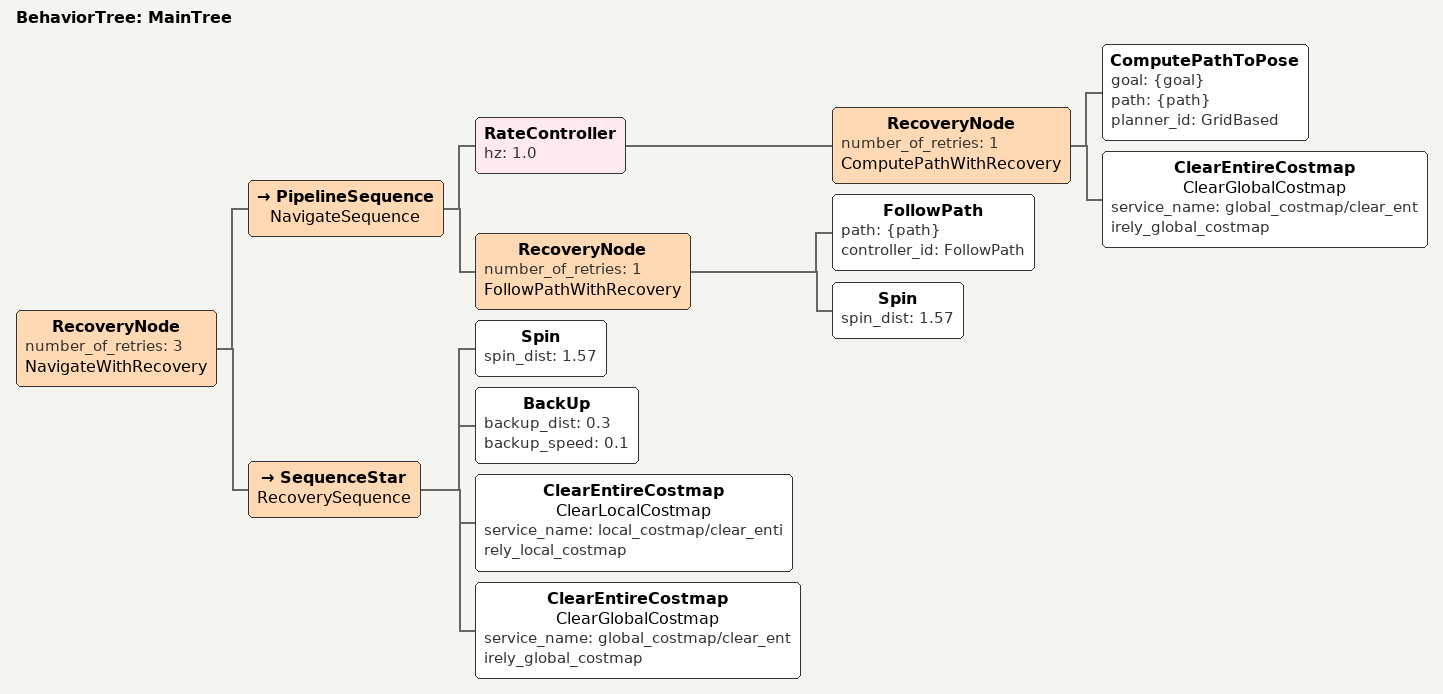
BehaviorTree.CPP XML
<root BTCPP_format="4" main_tree_to_execute="MainTree">
  <BehaviorTree ID="MainTree">
    <RecoveryNode number_of_retries="3" name="NavigateWithRecovery">
      <!--
        Main navigation sequence (try this first)
      -->
      <PipelineSequence name="NavigateSequence">
        <RateController hz="1.0">
          <RecoveryNode number_of_retries="1" name="ComputePathWithRecovery">
            <ComputePathToPose goal="{goal}" path="{path}" planner_id="GridBased"/>
            <!--
              LEARNING: If planning fails, clear the costmap
              Sometimes temporary obstacles block path planning
            -->
            <ClearEntireCostmap name="ClearGlobalCostmap" service_name="global_costmap/clear_entirely_global_costmap"/>
          </RecoveryNode>
        </RateController>

        <RecoveryNode number_of_retries="1" name="FollowPathWithRecovery">
          <FollowPath path="{path}" controller_id="FollowPath"/>
          <!--
            LEARNING: If following fails, try spinning
            Spinning clears local obstacles from sensors
          -->
          <Spin spin_dist="1.57"/>
        </RecoveryNode>
      </PipelineSequence>

      <!--
        Recovery sequence (if navigation fails)
      -->
      <SequenceStar name="RecoverySequence">
        <!--
          LEARNING: First try to spin in place
          This updates sensor readings and clears false obstacles
        -->
        <Spin spin_dist="1.57"/>

        <!--
          LEARNING: Then backup a bit
          Gets robot away from obstacle
        -->
        <BackUp backup_dist="0.3" backup_speed="0.1"/>

        <!--
          LEARNING: Clear costmaps to reset
          Removes any lingering obstacle marks
        -->
        <ClearEntireCostmap name="ClearLocalCostmap" service_name="local_costmap/clear_entirely_local_costmap"/>
        <ClearEntireCostmap name="ClearGlobalCostmap" service_name="global_costmap/clear_entirely_global_costmap"/>
      </SequenceStar>
    </RecoveryNode>
  </BehaviorTree>
</root>
